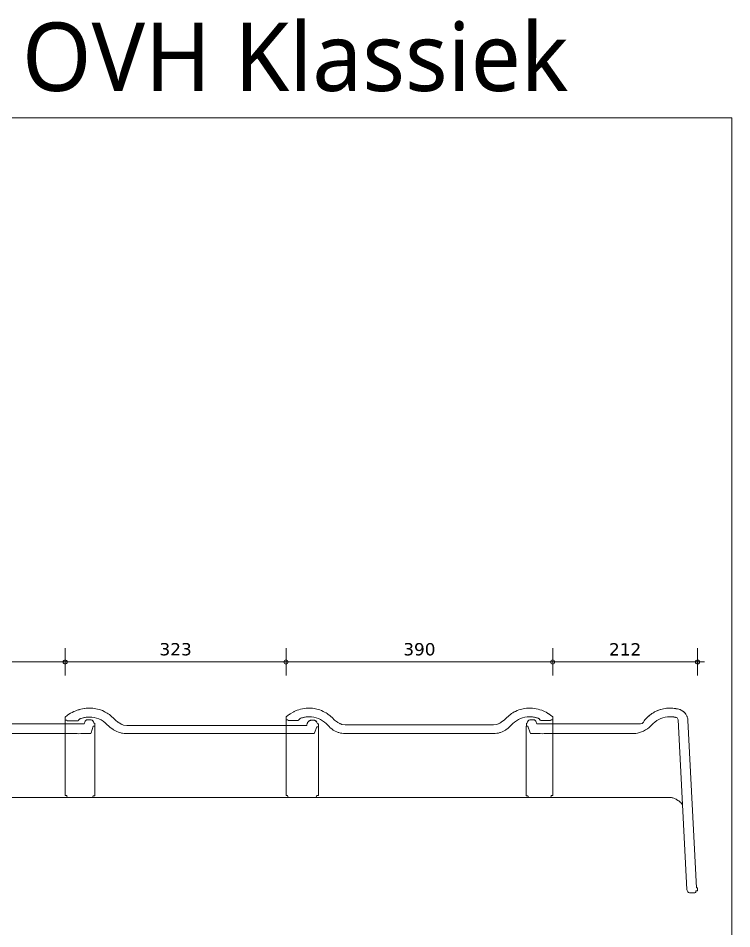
# Model space of a CAD drawing. Header units: millimetres. Extents: x -435 to 27166, y -19117 to 26500.
# Drawn here: x 19264 to 20307, y 19494 to 20825 of the extents above; entities that cross this region are included whole.
import ezdxf

# ---------------------------------------------------------------- set-up
doc = ezdxf.new("R2010")
doc.units = ezdxf.units.MM
for name, color, linetype, lineweight in [('Laag 3', 250, 'Continuous', 13), ('Laag 4', 250, 'Continuous', 13), ('Maatvoering2', 250, 'Continuous', 13), ('Niet printen', 250, 'Continuous', 13), ('NL_MKT_TEC_CAD_OVH Klassiek_dwg', 8, 'Continuous', 13)]:
    doc.layers.add(name, color=color, linetype=linetype, lineweight=lineweight)
doc.styles.add('Trebuchet MS', font='trebuc.ttf', dxfattribs={"height": 100})
doc.styles.add('Verdana', font='verdana.ttf', dxfattribs={"height": 18})

# ---------------------------------------------------------------- blocks, each defined once
blk = doc.blocks.new('NL_MKT_TEC_CAD_OVH Klassiek_dwg_halfronde_vorst_vario-3211401-Details Appartement')
at = {"color": 250, "lineweight": 13}
blk.add_line((-185, 112.9), (-185, 117.6), dxfattribs=at)
at = {"layer": 'Laag 4'}
for p, q in [((-185, 117.6), (-181.6, 120.1)), ((-181.6, 120.1), (-181.6, 120.1)), ((-185, 112.9), (-182.7, 112.9)), ((-182.7, 112.9), (-182.7, 112.9)), ((-167, 112), (-181.4, 112)), ((-165.3, 113.1), (-165.5, 112.8)), ((-165, 113.5), (-165.3, 113.1)), ((-164.6, 113.9), (-165, 113.5)), ((-164.2, 114.3), (-164.6, 113.9)), ((-163.9, 114.5), (-164.2, 114.3)), ((-162.6, 115.2), (-162.6, 115.2)), ((-121, 104.1), (-123.9, 106.9)), ((-114.6, 116.2), (-111.3, 112.8)), ((-111.3, 112.8), (-111.3, 112.8)), ((-107.8, 110.3), (-111.3, 112.8)), ((-107.7, 110.2), (-107.8, 110.3)), ((-107.8, 110.3), (-107.8, 110.3)), ((-107.6, 110.1), (-107.7, 110.2)), ((-107.3, 109.9), (-107.6, 110.1)), ((-107.2, 109.9), (-107.3, 109.9)), ((-106.9, 109.6), (-107.2, 109.9)), ((-106.7, 109.5), (-106.9, 109.6)), ((-106.4, 109.3), (-106.7, 109.5)), ((-106.1, 109.1), (-106.4, 109.3)), ((-105.9, 108.9), (-106.1, 109.1)), ((-103.8, 107.6), (-105.9, 108.9)), ((-102.9, 107.1), (-103.8, 107.6)), ((-102, 106.7), (-102.9, 107.1)), ((-101.4, 106.5), (-102, 106.7)), ((-100.5, 106.2), (-101.4, 106.5)), ((170.4, 110.6), (170.4, 110.6)), ((170.4, 110.6), (170.4, 110.6)), ((170.4, 110.6), (170.4, 110.6)), ((170.4, 110.6), (170.4, 110.6)), ((170.4, 110.6), (170.4, 110.6)), ((170.4, 110.6), (170.4, 110.6)), ((170.4, 110.6), (170.4, 110.6)), ((170.4, 110.6), (170.4, 110.6)), ((170.9, 111.1), (171.3, 111.5)), ((170.9, 111.1), (170.9, 111.1)), ((174.8, 112.9), (178.3, 112.9)), ((178.3, 112.9), (178.4, 112.9)), ((183.2, 109.5), (183.8, 107.8)), ((183.2, 109.4), (183.2, 109.5)), ((185.2, 107.8), (183.8, 107.8)), ((-99.5, 105.9), (-100.5, 106.2)), ((-94.6, 105.3), (-99.5, 105.9)), ((166.7, 93.4), (-95.3, 93.4)), ((-94.6, 105.3), (168.1, 105.3)), ((155.2, 93.4), (155.1, 93.4)), ((178.2, 93.4), (166.7, 93.4)), ((166.7, 93.4), (166.7, 93.4)), ((182.9, 103.1), (179.5, 94.5)), ((185.2, 103.1), (182.9, 103.1))]:
    blk.add_line(p, q, dxfattribs=at)
at = {"layer": 'Laag 4', "color": 10}
for p, q in [((-182.7, 2.8), (-182.4, 1.2)), ((182.1, 0.5), (182, 0.4)), ((167.9, 0), (160.9, 0))]:
    blk.add_line(p, q, dxfattribs=at)
at = {"layer": 'Laag 4', "flags": 128}
for points in [[(-172.5, 125.5), (-171.8, 125.8), (-169.6, 126.7), (-167.4, 127.6), (-165.2, 128.3), (-164.4, 128.5), (-162.1, 129.1), (-159.8, 129.6), (-157.4, 130), (-156.6, 130.1), (-154.3, 130.4), (-151.9, 130.6), (-149.5, 130.6)], [(-149.5, 130.6), (-146.8, 130.5), (-144.7, 130.4), (-141.9, 130), (-139.9, 129.7), (-137.9, 129.2), (-135.2, 128.5), (-133.2, 127.9), (-130.6, 126.9), (-128.1, 125.7), (-126.3, 124.8), (-123.8, 123.4), (-122.1, 122.3), (-120.4, 121.1), (-118.2, 119.4), (-116.6, 118.1), (-114.6, 116.2)], [(-181.4, 112), (-181.4, 112), (-181.6, 112), (-181.8, 112), (-181.9, 112.1), (-182, 112.1), (-182.1, 112.2), (-182.2, 112.3), (-182.4, 112.4), (-182.4, 112.5), (-182.5, 112.6), (-182.6, 112.7), (-182.7, 112.9)], [(-165.9, 112.4), (-165.9, 112.3), (-166, 112.3), (-166, 112.3), (-166.1, 112.2), (-166.1, 112.2), (-166.2, 112.2), (-166.2, 112.2), (-166.3, 112.1), (-166.3, 112.1), (-167, 112)], [(-165.5, 112.8), (-165.5, 112.8), (-165.5, 112.7), (-165.6, 112.7), (-165.6, 112.6), (-165.6, 112.6), (-165.7, 112.5), (-165.7, 112.5), (-165.8, 112.5), (-165.8, 112.4), (-165.9, 112.4)], [(-162.6, 115.2), (-162.7, 115.2), (-162.8, 115.1), (-163, 115.1), (-163.1, 115), (-163.2, 114.9), (-163.3, 114.9), (-163.4, 114.8), (-163.5, 114.8), (-163.6, 114.7), (-163.9, 114.5)], [(-162.6, 115.2), (-162.7, 115.2), (-162.8, 115.1), (-163, 115.1), (-163.1, 115), (-163.2, 114.9), (-163.3, 114.9), (-163.4, 114.8), (-163.5, 114.8), (-163.6, 114.7), (-163.9, 114.5)], [(-149.5, 117.6), (-149.8, 117.6), (-151.1, 117.5), (-152.5, 117.5), (-153.8, 117.3), (-154.3, 117.3), (-155.6, 117.1), (-156.9, 116.8), (-158.2, 116.5), (-158.8, 116.4), (-160.1, 116), (-161.4, 115.6), (-162.6, 115.2)], [(170.3, 110.6), (170.3, 110.5), (170.3, 110.5), (170.2, 110.5), (170.2, 110.4), (170.1, 110.4), (170.1, 110.3), (170, 110.3), (170, 110.2), (169.9, 110.2), (169.9, 110.2), (169.8, 110.1)], [(170.4, 110.6), (170.4, 110.6), (170.5, 110.7), (170.6, 110.7), (170.6, 110.8), (170.7, 110.8), (170.7, 110.9), (170.8, 110.9), (170.8, 111), (170.9, 111), (170.9, 111.1)], [(170.9, 111.1), (171.2, 111.4), (171.6, 111.7), (171.9, 112), (172.3, 112.2), (172.7, 112.4), (173.1, 112.6)], [(171.3, 111.5), (171.7, 111.8), (172.2, 112.1), (172.6, 112.4), (173.1, 112.6), (173.7, 112.8), (174.2, 112.9)], [(173.1, 112.6), (173.5, 112.7), (174, 112.8), (174, 112.8), (174.4, 112.9), (174.8, 112.9)], [(174.2, 112.9), (174.7, 112.9), (174.8, 112.9)], [(178.3, 112.9), (178.6, 112.9), (179.2, 112.8), (179.5, 112.8), (180.1, 112.6), (180.3, 112.5), (180.9, 112.2), (181.1, 112.1), (181.6, 111.7), (181.8, 111.5), (182.3, 111.1), (182.4, 110.9), (182.8, 110.3), (182.9, 110.1), (183.2, 109.5)], [(178.4, 112.9), (179, 112.9), (179.5, 112.8), (180, 112.6), (180.5, 112.4), (181, 112.1), (181.5, 111.8), (181.9, 111.5), (182.2, 111.1), (182.6, 110.7), (182.9, 110.2)], [(182.9, 110.2), (183.1, 109.7), (183.2, 109.5)], [(-95.3, 93.4), (-97.7, 93.5), (-98.9, 93.6), (-101.2, 93.9), (-102.4, 94.1), (-103.5, 94.4), (-105.9, 95), (-107, 95.4), (-109.2, 96.2), (-111.4, 97.2), (-112.5, 97.7), (-114.5, 99), (-115.5, 99.6), (-116.5, 100.2), (-118.4, 101.7), (-119.3, 102.5), (-121, 104.1)], [(179.5, 94.5), (179.5, 94.4), (179.4, 94.2), (179.3, 94.1), (179.3, 94), (179.1, 93.9), (179, 93.7), (178.9, 93.7), (178.8, 93.6), (178.6, 93.5), (178.5, 93.5), (178.3, 93.5), (178.2, 93.4)]]:
    blk.add_lwpolyline(points, dxfattribs=at)
at = {"layer": 'Laag 4', "color": 10, "flags": 128}
for points in [[(-185, 112.9), (-185, 2.8), (-182.7, 2.8)], [(185.2, 107.8), (185.2, 2.8), (182.7, 2.8)], [(181.9, 0.3), (181.9, 0.3), (181.7, 0.2), (181.5, 0.1), (181.2, 0), (181, 0), (-181, 0), (-181.1, 0), (-181.1, 0), (-181.1, 0), (-181.1, 0), (-181.2, 0), (-181.2, 0), (-181.2, 0), (-181.2, 0), (-181.2, 0), (-181.3, 0), (-181.3, 0), (-181.3, 0), (-181.3, 0), (-181.4, 0.1), (-181.4, 0.1), (-181.4, 0.1), (-181.4, 0.1), (-181.4, 0.1), (-181.5, 0.1), (-181.5, 0.1), (-181.5, 0.1), (-181.6, 0.1), (-181.7, 0.2), (-181.8, 0.2), (-181.9, 0.3), (-182, 0.4), (-182.1, 0.5), (-182.2, 0.6), (-182.2, 0.7), (-182.3, 0.8), (-182.3, 0.9), (-182.3, 0.9), (-182.4, 1), (-182.4, 1), (-182.4, 1), (-182.4, 1), (-182.4, 1), (-182.4, 1.1), (-182.4, 1.1), (-182.4, 1.1), (-182.4, 1.1)], [(181, 0), (181.2, 0), (181.4, 0.1), (181.6, 0.1), (181.7, 0.2), (181.9, 0.3), (182, 0.4), (182.1, 0.5), (182.2, 0.7), (182.3, 0.9), (182.4, 1), (182.4, 1), (182.4, 1), (182.4, 1), (182.4, 1), (182.4, 1), (182.4, 1), (182.4, 1.1), (182.4, 1.1), (182.4, 1.1), (182.4, 1.1), (182.4, 1.1), (182.4, 1.1)], [(182.9, 2.8), (182.4, 1), (182.4, 1), (182.3, 0.7), (182.2, 0.7), (182.2, 0.6)]]:
    blk.add_lwpolyline(points, dxfattribs=at)
at = {"layer": 'Laag 4'}
for points in [[(-181.6, 120.1), (-178.7, 122.2), (-175.7, 124), (-172.5, 125.5)], [(-149.5, 117.6), (-139.9, 117.6), (-130.7, 113.7), (-123.9, 106.9)], [(168.4, 106.1), (168.5, 106.5), (168.7, 107), (168.8, 107.4)], [(168.8, 107.4), (169, 107.9), (169.1, 108.3), (169.3, 108.8)], [(169.3, 108.8), (169.4, 109.2), (169.6, 109.7), (169.7, 110.1)], [(170.7, 110.8), (170.6, 110.7), (170.5, 110.7), (170.4, 110.6)], [(170.8, 111), (170.8, 110.9), (170.8, 110.9), (170.7, 110.9)], [(170.7, 110.9), (170.7, 110.9), (170.7, 110.8), (170.7, 110.8)], [(170.9, 111), (170.8, 111), (170.8, 111), (170.8, 111)], [(170.9, 111.1), (171.1, 111.2), (171.2, 111.4), (171.3, 111.5)], [(170.9, 111.1), (170.9, 111.1), (170.9, 111), (170.9, 111)], [(174.4, 112.9), (174.5, 112.9), (174.6, 112.9), (174.7, 112.9)], [(174.6, 112.9), (174.7, 112.9), (174.8, 112.9), (174.8, 112.9)], [(174.7, 112.9), (174.7, 112.9), (174.8, 112.9), (174.8, 112.9)], [(178.3, 112.9), (178.4, 112.9), (178.5, 112.9), (178.6, 112.9)], [(178.3, 112.9), (178.4, 112.9), (178.4, 112.9), (178.5, 112.9)], [(178.5, 112.9), (178.6, 112.9), (178.7, 112.9), (178.8, 112.9)], [(183, 109.9), (183, 109.9), (183, 109.8), (183.1, 109.7)], [(183, 109.8), (183.1, 109.7), (183.1, 109.6), (183.2, 109.5)], [(183.1, 109.7), (183.1, 109.7), (183.1, 109.6), (183.2, 109.5)], [(168.1, 105.3), (168.2, 105.5), (168.3, 105.8), (168.4, 106.1)]]:
    blk.add_open_spline(points, degree=3, dxfattribs=at)
at = {"layer": 'Laag 4', "color": 10}
blk.add_open_spline([(160.3, 0), (160.3, 0), (160.3, 0), (160.2, 0)], degree=3, dxfattribs=at)
blk = doc.blocks.new('NL_MKT_TEC_CAD_OVH Klassiek_dwg_halfronde_begin_eind_vorst_vario-3211402-Details Appartement')
at = {"color": 250, "lineweight": 13}
blk.add_line((14415.6, 1181), (14415.6, 1185.4), dxfattribs=at)
at = {"layer": 'Laag 3'}
for p, q in [((14166.7, 944.3), (14179.4, 1189.2)), ((14180.8, 1195.4), (14180.9, 1195.5)), ((14180.8, 1195.3), (14180.8, 1195.4)), ((14193.7, 1190.2), (14180.8, 941.9)), ((14201.6, 1194.5), (14201.5, 1194.5)), ((14201.6, 1194.5), (14201.5, 1194.5)), ((14235.6, 1196.6), (14235.6, 1196.5)), ((14235.6, 1196.6), (14235.6, 1196.5)), ((14239.1, 1193.4), (14242.2, 1190.2)), ((14401.5, 1188.1), (14400.1, 1184.1)), ((14401.5, 1188.1), (14401.8, 1188.4)), ((14401.8, 1188.4), (14402, 1188.6)), ((14409.1, 1190.3), (14405.7, 1190.3)), ((14414.3, 1185.4), (14413.7, 1187.1)), ((14415.6, 1185.4), (14414.3, 1185.4)), ((14233.4, 1181.4), (14230.3, 1184.6)), ((14274.4, 1184.1), (14248.5, 1184.1)), ((14400.1, 1184.1), (14274.4, 1184.1)), ((14413.4, 1181), (14410.2, 1171)), ((14415.6, 1181), (14413.4, 1181)), ((14258, 1170), (14387, 1170)), ((14398, 1170), (14408.9, 1170)), ((14408.9, 1170), (14408.9, 1170)), ((14410.2, 1171), (14410.2, 1171)), ((14165.4, 944.3), (14166.7, 944.3)), ((14165.4, 944.3), (14165.4, 939.9)), ((14165.4, 939.9), (14167.6, 939.9)), ((14168, 938.2), (14167.6, 939.9)), ((14169.3, 937.2), (14175.7, 937.2)), ((14176.3, 937.2), (14175.7, 937.2)), ((14176.8, 937.3), (14176.3, 937.2)), ((14177.3, 937.4), (14176.8, 937.3)), ((14177.8, 937.6), (14177.3, 937.4)), ((14178.3, 937.8), (14177.8, 937.6)), ((14178.4, 937.9), (14178.3, 937.8))]:
    blk.add_line(p, q, dxfattribs=at)
at = {"layer": 'Laag 3', "color": 10}
for p, q in [((14415.7, 1079.2), (14415.7, 1181)), ((14413, 1077.6), (14413.5, 1079.2)), ((14413.5, 1079.2), (14415.7, 1079.2)), ((14191.6, 1070.7), (14190.5, 1069.9)), ((14190.5, 1069.9), (14190.5, 1069.9)), ((14192.6, 1071.5), (14191.6, 1070.7)), ((14194.4, 1072.6), (14194, 1072.4)), ((14411.7, 1076.6), (14205.9, 1076.6))]:
    blk.add_line(p, q, dxfattribs=at)
at = {"layer": 'Laag 3', "flags": 128}
for points in [[(14180.9, 1195.5), (14181.3, 1196.5), (14181.9, 1197.5), (14182.5, 1198.5), (14183.3, 1199.4), (14184.1, 1200.4), (14185, 1201.3)], [(14185, 1201.3), (14185.9, 1202.1), (14186.3, 1202.4)]]:
    blk.add_lwpolyline(points, dxfattribs=at)
at = {"layer": 'Laag 3', "color": 10, "flags": 128}
for points in [[(14187.6, 1066), (14187.5, 1065.6), (14187.4, 1065.3), (14187.3, 1065), (14187.3, 1064.8)], [(14187.9, 1066.8), (14187.8, 1066.4), (14187.6, 1066)], [(14188.7, 1068), (14188.4, 1067.6), (14188.1, 1067.2), (14187.9, 1066.8)], [(14190.5, 1069.9), (14190.1, 1069.6), (14189.7, 1069.2), (14189.3, 1068.8), (14189, 1068.4), (14188.7, 1068)], [(14194, 1072.4), (14193.7, 1072.2), (14192.6, 1071.5)], [(14205.4, 1076.6), (14204.6, 1076.5), (14203.4, 1076.4), (14202.3, 1076.2), (14201.2, 1075.9), (14200, 1075.5), (14198.9, 1075), (14197.8, 1074.5), (14196.6, 1073.9), (14195.5, 1073.3), (14194.4, 1072.6)], [(14392, 1076.6), (14392, 1076.6), (14392, 1076.6), (14392, 1076.6), (14392, 1076.6), (14392, 1076.6), (14392, 1076.6), (14391.9, 1076.6), (14391.9, 1076.6), (14391.9, 1076.6), (14391.9, 1076.6)]]:
    blk.add_lwpolyline(points, dxfattribs=at)
at = {"layer": 'Laag 3'}
for points in [[(14180.8, 1195.4), (14182, 1198.1), (14183.9, 1200.6), (14186.3, 1202.4)], [(14185.8, 1202), (14185.9, 1202.1), (14186.1, 1202.3), (14186.3, 1202.4)], [(14186.3, 1202.4), (14188.2, 1203.8), (14190.3, 1204.9), (14192.6, 1205.5)], [(14186.3, 1202.4), (14186.9, 1202.9), (14187.6, 1203.3), (14188.2, 1203.7)], [(14190.7, 1204.9), (14191.3, 1205.1), (14191.9, 1205.3), (14192.6, 1205.5)], [(14192.6, 1205.5), (14196.9, 1206.6), (14201.3, 1207.2), (14205.8, 1207.2)], [(14192.6, 1205.5), (14194, 1205.9), (14195.5, 1206.2), (14196.9, 1206.4)], [(14196.9, 1206.4), (14197, 1206.4), (14197.1, 1206.5), (14197.2, 1206.5)], [(14197.2, 1206.5), (14198.6, 1206.7), (14200, 1206.9), (14201.3, 1207)], [(14201.3, 1207), (14202.3, 1207.1), (14203.3, 1207.1), (14204.3, 1207.2)], [(14204.3, 1207.2), (14204.8, 1207.2), (14205.3, 1207.2), (14205.8, 1207.2)], [(14204.3, 1207.2), (14204.8, 1207.2), (14205.3, 1207.2), (14205.8, 1207.2)], [(14205.8, 1207.2), (14218.3, 1207.2), (14230.2, 1202.2), (14239.1, 1193.4)], [(14205.8, 1207.2), (14206.8, 1207.2), (14207.9, 1207.2), (14209, 1207.1)], [(14205.8, 1207.2), (14206.8, 1207.2), (14207.9, 1207.2), (14209, 1207.1)], [(14209, 1207.1), (14209.4, 1207.1), (14209.9, 1207), (14210.4, 1207)], [(14209, 1207.1), (14209.5, 1207.1), (14209.9, 1207), (14210.4, 1207)], [(14210.4, 1207), (14213.4, 1206.7), (14216.5, 1206.1), (14219.4, 1205.2)], [(14219.4, 1205.2), (14219.9, 1205), (14220.4, 1204.9), (14220.9, 1204.7)], [(14219.4, 1205.2), (14219.9, 1205), (14220.4, 1204.9), (14220.9, 1204.7)], [(14220.9, 1204.7), (14223.2, 1203.9), (14225.4, 1203), (14227.5, 1201.9)], [(14220.9, 1204.7), (14221.7, 1204.4), (14222.5, 1204.1), (14223.3, 1203.8)], [(14223.3, 1203.8), (14223.5, 1203.7), (14223.6, 1203.7), (14223.8, 1203.6)], [(14223.8, 1203.6), (14225.1, 1203.1), (14226.3, 1202.5), (14227.5, 1201.9)], [(14227.5, 1201.9), (14227.7, 1201.8), (14227.8, 1201.7), (14228, 1201.6)], [(14227.5, 1201.9), (14227.7, 1201.8), (14227.8, 1201.7), (14228, 1201.6)], [(14228, 1201.6), (14229.3, 1200.9), (14230.5, 1200.2), (14231.7, 1199.4)], [(14228, 1201.6), (14229.3, 1200.9), (14230.5, 1200.2), (14231.7, 1199.4)], [(14231.7, 1199.4), (14231.8, 1199.3), (14231.9, 1199.3), (14231.9, 1199.3)], [(14231.7, 1199.4), (14231.8, 1199.3), (14231.9, 1199.3), (14231.9, 1199.3)], [(14231.9, 1199.3), (14233.2, 1198.4), (14234.4, 1197.5), (14235.6, 1196.6)], [(14231.9, 1199.3), (14233.2, 1198.4), (14234.4, 1197.5), (14235.6, 1196.6)], [(14179.4, 1190.3), (14179.6, 1192.1), (14180.1, 1193.8), (14180.8, 1195.4)], [(14179.4, 1189.2), (14179.4, 1189.6), (14179.4, 1190), (14179.4, 1190.3)], [(14180.4, 1194.4), (14180.5, 1194.7), (14180.6, 1195), (14180.8, 1195.3)], [(14180.4, 1194.3), (14180.4, 1194.5), (14180.5, 1194.6), (14180.6, 1194.8)], [(14180.6, 1194.8), (14180.6, 1195), (14180.7, 1195.1), (14180.8, 1195.3)], [(14180.8, 1195.3), (14180.8, 1195.3), (14180.8, 1195.3), (14180.8, 1195.4)], [(14193.7, 1190.2), (14193.7, 1191.7), (14194.8, 1193), (14196.3, 1193.5)], [(14196.3, 1193.5), (14199.4, 1194.3), (14202.6, 1194.7), (14205.8, 1194.7)], [(14196.3, 1193.5), (14196.6, 1193.5), (14196.9, 1193.6), (14197.3, 1193.7)], [(14196.3, 1193.5), (14196.6, 1193.5), (14196.9, 1193.6), (14197.3, 1193.7)], [(14197.3, 1193.7), (14197.5, 1193.8), (14197.7, 1193.8), (14197.9, 1193.9)], [(14197.3, 1193.7), (14197.5, 1193.8), (14197.7, 1193.8), (14197.9, 1193.9)], [(14197.9, 1193.9), (14198.2, 1193.9), (14198.6, 1194), (14198.9, 1194.1)], [(14197.9, 1193.9), (14198.1, 1193.9), (14198.2, 1193.9), (14198.3, 1194)], [(14198.3, 1194), (14198.5, 1194), (14198.7, 1194), (14198.9, 1194.1)], [(14198.9, 1194.1), (14199, 1194.1), (14199.2, 1194.1), (14199.4, 1194.2)], [(14198.9, 1194.1), (14199, 1194.1), (14199.2, 1194.1), (14199.4, 1194.2)], [(14199.4, 1194.2), (14199.5, 1194.2), (14199.7, 1194.2), (14199.8, 1194.2)], [(14199.4, 1194.2), (14199.5, 1194.2), (14199.7, 1194.2), (14199.8, 1194.2)], [(14199.8, 1194.2), (14200, 1194.3), (14200.2, 1194.3), (14200.4, 1194.3)], [(14199.8, 1194.2), (14200, 1194.3), (14200.2, 1194.3), (14200.4, 1194.3)], [(14200.4, 1194.3), (14200.5, 1194.4), (14200.6, 1194.4), (14200.7, 1194.4)], [(14200.4, 1194.3), (14200.5, 1194.4), (14200.6, 1194.4), (14200.7, 1194.4)], [(14200.7, 1194.4), (14201, 1194.4), (14201.2, 1194.5), (14201.5, 1194.5)], [(14201.6, 1194.5), (14201.9, 1194.5), (14202.2, 1194.6), (14202.5, 1194.6)], [(14201.6, 1194.5), (14201.9, 1194.5), (14202.2, 1194.6), (14202.5, 1194.6)], [(14202.5, 1194.6), (14203.6, 1194.7), (14204.7, 1194.7), (14205.8, 1194.7)], [(14202.5, 1194.6), (14203.6, 1194.7), (14204.7, 1194.7), (14205.8, 1194.7)], [(14205.8, 1194.7), (14215, 1194.7), (14223.8, 1191.1), (14230.3, 1184.6)], [(14235.6, 1196.5), (14236.8, 1195.5), (14238, 1194.5), (14239.1, 1193.4)], [(14235.6, 1196.5), (14236.8, 1195.5), (14238, 1194.5), (14239.1, 1193.4)], [(14248.5, 1184.1), (14244.5, 1184.4), (14243.9, 1188.6), (14242.2, 1190.2)], [(14402, 1188.6), (14401.9, 1188.4), (14401.7, 1188.2), (14401.5, 1188.1)], [(14402, 1188.6), (14402.9, 1189.7), (14404.3, 1190.3), (14405.7, 1190.3)], [(14409.1, 1190.3), (14411.1, 1190.3), (14413, 1189), (14413.7, 1187.1)], [(14255.7, 1170.1), (14248.8, 1171.2), (14240, 1174.9), (14233.4, 1181.4)], [(14258, 1170), (14257.2, 1170), (14256.5, 1170), (14255.7, 1170.1)], [(14258, 1170), (14257.2, 1170), (14256.5, 1170), (14255.7, 1170.1)], [(14398, 1170), (14394.3, 1169.8), (14390.6, 1169.8), (14387, 1170)], [(14410.2, 1171), (14410, 1170.4), (14409.5, 1170), (14408.9, 1170)], [(14169.3, 937.2), (14168.7, 937.2), (14168.2, 937.6), (14168, 938.2)], [(14178.4, 937.9), (14177.6, 937.4), (14176.7, 937.2), (14175.7, 937.2)], [(14180.8, 941.9), (14180.7, 940.3), (14179.8, 938.8), (14178.4, 937.9)]]:
    blk.add_open_spline(points, degree=3, dxfattribs=at)
at = {"layer": 'Laag 3', "color": 10}
for points in [[(14205.4, 1076.6), (14205.6, 1076.6), (14205.7, 1076.6), (14205.9, 1076.6)], [(14413, 1077.6), (14412.9, 1077), (14412.4, 1076.6), (14411.7, 1076.6)]]:
    blk.add_open_spline(points, degree=3, dxfattribs=at)
blk = doc.blocks.new('NL_MKT_TEC_CAD_OVH Klassiek_dwg_vario-3211403-Details Appartement')
at = {"color": 250, "lineweight": 13}
for p, q in [((14921.1, 1178.2), (14921.1, 1182.6)), ((15311, 1178.2), (15311, 1182.6))]:
    blk.add_line(p, q, dxfattribs=at)
at = {"layer": 'Laag 4'}
for p, q in [((14921.1, 1182.6), (14924.4, 1185.1)), ((14924.4, 1185.1), (14924.8, 1185.3)), ((14924.4, 1185.1), (14924.4, 1185.1)), ((14925.9, 1186.1), (14924.8, 1185.3)), ((14927, 1186.8), (14925.9, 1186.1)), ((14928.1, 1187.5), (14927, 1186.8)), ((14931.5, 1189.5), (14928.1, 1187.5)), ((14932.4, 1189.9), (14931.5, 1189.5)), ((14933.1, 1190.2), (14934.1, 1190.7)), ((14933.1, 1190.2), (14933.1, 1190.2)), ((15299, 1190.2), (15298, 1190.7)), ((15299, 1190.2), (15299, 1190.2)), ((15304, 1187.5), (15303.3, 1188)), ((15305.1, 1186.8), (15304, 1187.5)), ((15306.2, 1186.1), (15305.1, 1186.8)), ((15307.3, 1185.4), (15306.2, 1186.1)), ((15307.7, 1185.1), (15307.5, 1185.3)), ((15311, 1182.6), (15307.7, 1185.1)), ((15307.7, 1185.1), (15307.7, 1185.1)), ((14921.1, 1178.2), (14923.3, 1178.2)), ((14938.3, 1177.3), (14924.6, 1177.3)), ((14938.9, 1177.4), (14938.7, 1177.3)), ((14938.7, 1177.3), (14938.7, 1177.3)), ((14939, 1177.4), (14938.9, 1177.4)), ((14939.2, 1177.5), (14939, 1177.4)), ((14939.3, 1177.6), (14939.2, 1177.5)), ((14939.4, 1177.7), (14939.3, 1177.6)), ((14940, 1178.4), (14939.8, 1178.1)), ((14939.8, 1178.1), (14939.8, 1178.1)), ((14939.8, 1178.1), (14939.8, 1178.1)), ((14939.8, 1178.1), (14939.8, 1178.1)), ((14939.8, 1178.1), (14939.8, 1178.1)), ((14939.8, 1178.1), (14939.8, 1178.1)), ((14939.8, 1178.1), (14939.8, 1178.1)), ((14939.8, 1178.1), (14939.8, 1178.1)), ((14939.8, 1178.1), (14939.8, 1178.1)), ((14940.3, 1178.8), (14940, 1178.4)), ((14940.6, 1179.1), (14940.3, 1178.8)), ((14941, 1179.5), (14940.6, 1179.1)), ((14941.3, 1179.7), (14941, 1179.5)), ((14942.5, 1180.4), (14942.5, 1180.4)), ((14983.9, 1168.1), (14979.6, 1172.5)), ((14988.4, 1181.3), (14992, 1177.7)), ((14991.6, 1178.1), (14991.6, 1178.1)), ((14994.9, 1175.7), (14992, 1177.7)), ((14995, 1175.6), (14994.9, 1175.7)), ((14994.9, 1175.7), (14994.9, 1175.7)), ((14995.1, 1175.5), (14995, 1175.6)), ((14995.4, 1175.3), (14995.1, 1175.5)), ((14995.5, 1175.3), (14995.4, 1175.3)), ((14995.8, 1175.1), (14995.5, 1175.3)), ((14995.9, 1174.9), (14995.8, 1175.1)), ((14996.3, 1174.7), (14995.9, 1174.9)), ((14996.5, 1174.6), (14996.3, 1174.7)), ((14996.8, 1174.4), (14996.5, 1174.6)), ((14998.7, 1173.1), (14996.8, 1174.4)), ((14999.6, 1172.7), (14998.7, 1173.1)), ((15000.4, 1172.3), (14999.6, 1172.7)), ((15001, 1172.1), (15000.4, 1172.3)), ((15001.9, 1171.8), (15001, 1172.1)), ((15002.8, 1171.5), (15001.9, 1171.8)), ((15007.5, 1170.9), (15002.8, 1171.5)), ((15229.3, 1171.5), (15224.6, 1171)), ((15230.2, 1171.8), (15229.3, 1171.5)), ((15231.1, 1172.1), (15230.2, 1171.8)), ((15231.7, 1172.3), (15231.1, 1172.1)), ((15232.5, 1172.7), (15231.7, 1172.3)), ((15233.4, 1173.1), (15232.5, 1172.7)), ((15235.3, 1174.4), (15233.4, 1173.1)), ((15235.6, 1174.6), (15235.3, 1174.4)), ((15235.8, 1174.8), (15235.6, 1174.6)), ((15240.5, 1178.1), (15235.8, 1174.8)), ((15243.7, 1181.3), (15240.5, 1178.1)), ((15240.5, 1178.1), (15240.5, 1178.1)), ((15248.2, 1168.1), (15252.5, 1172.5)), ((15289.6, 1180.4), (15289.6, 1180.4)), ((15291.5, 1179.2), (15291.1, 1179.5)), ((15291.8, 1178.8), (15291.5, 1179.2)), ((15292.7, 1177.7), (15291.8, 1178.8)), ((15292.8, 1177.6), (15292.7, 1177.7)), ((15292.9, 1177.5), (15292.8, 1177.6)), ((15293.1, 1177.5), (15292.9, 1177.5)), ((15293.2, 1177.4), (15293.1, 1177.5)), ((15293.8, 1177.3), (15307.5, 1177.3)), ((15311, 1178.2), (15308.7, 1178.2)), ((15228.3, 1171.3), (15228.3, 1171.3)), ((15012.3, 1157.9), (15008.5, 1157.9)), ((15012.3, 1157.9), (15012.2, 1157.9)), ((15114, 1157.9), (15012.3, 1157.9)), ((15023.3, 1157.9), (15023.3, 1157.9)), ((15221.9, 1157.9), (15223.6, 1157.9)), ((15221.9, 1157.9), (15221.9, 1157.9))]:
    blk.add_line(p, q, dxfattribs=at)
at = {"layer": 'Laag 4', "color": 10}
blk.add_line((14923.3, 1067.3), (14923.6, 1065.7), dxfattribs=at)
at = {"layer": 'Laag 4', "flags": 128}
for points in [[(14934.1, 1190.7), (14937.3, 1192), (14939.8, 1192.8), (14942.4, 1193.5), (14945.1, 1194.1), (14947.8, 1194.6), (14950.5, 1194.9)], [(14950.5, 1194.9), (14953.2, 1195.1), (14954.4, 1195.1), (14955, 1195.1)], [(14955, 1195.1), (14957.6, 1195), (14959.6, 1194.9), (14962.3, 1194.5), (14964.2, 1194.2), (14966.1, 1193.8), (14968.7, 1193.1), (14970.6, 1192.5), (14973.1, 1191.5), (14975.5, 1190.4), (14977.3, 1189.5), (14979.6, 1188.2), (14981.2, 1187.1), (14982.8, 1186), (14985, 1184.4), (14986.5, 1183.1), (14988.4, 1181.3)], [(15277.1, 1195.1), (15274.4, 1195.1), (15272.4, 1194.9), (15269.8, 1194.6), (15267.9, 1194.2), (15266, 1193.8), (15263.4, 1193.1), (15261.5, 1192.5), (15259, 1191.5), (15256.6, 1190.4), (15254.8, 1189.6), (15252.5, 1188.2), (15250.9, 1187.2), (15249.2, 1186), (15247.1, 1184.4), (15245.6, 1183.1), (15243.7, 1181.3)], [(15281.6, 1194.9), (15278.9, 1195.1), (15277.7, 1195.1), (15277.1, 1195.1)], [(15298, 1190.7), (15294.8, 1192), (15292.3, 1192.8), (15289.6, 1193.6), (15287, 1194.2), (15284.3, 1194.6), (15281.6, 1194.9)], [(14924.6, 1177.3), (14924.5, 1177.3), (14924.4, 1177.3), (14924.2, 1177.3), (14924.1, 1177.4), (14924, 1177.4), (14923.9, 1177.5), (14923.7, 1177.6), (14923.6, 1177.7), (14923.6, 1177.7), (14923.5, 1177.9), (14923.4, 1178), (14923.3, 1178.2)], [(14939.8, 1178.1), (14939.8, 1178.1), (14939.7, 1177.9), (14939.5, 1177.8), (14939.4, 1177.7), (14939.4, 1177.6), (14939.2, 1177.5), (14939.1, 1177.5), (14938.9, 1177.4), (14938.8, 1177.4), (14938.7, 1177.3), (14938.5, 1177.3), (14938.3, 1177.3)], [(14938.9, 1177.4), (14938.8, 1177.4), (14938.8, 1177.4), (14938.7, 1177.3), (14938.7, 1177.3), (14938.6, 1177.3), (14938.5, 1177.3), (14938.5, 1177.3), (14938.4, 1177.3), (14938.4, 1177.3), (14938.3, 1177.3)], [(14939.4, 1177.7), (14939.4, 1177.6), (14939.3, 1177.6), (14939.3, 1177.6), (14939.2, 1177.5), (14939.2, 1177.5), (14939.1, 1177.5), (14939.1, 1177.5), (14939, 1177.4), (14939, 1177.4), (14938.9, 1177.4)], [(14939.8, 1178.1), (14939.8, 1178.1), (14939.7, 1178), (14939.7, 1178), (14939.7, 1177.9), (14939.6, 1177.9), (14939.6, 1177.8), (14939.5, 1177.8), (14939.5, 1177.7), (14939.5, 1177.7), (14939.4, 1177.7)], [(14942.5, 1180.4), (14942.4, 1180.3), (14942.1, 1180.2), (14941.8, 1180), (14941.5, 1179.8), (14941.4, 1179.8), (14941.1, 1179.6), (14940.8, 1179.3), (14940.6, 1179.1), (14940.5, 1179), (14940.3, 1178.7), (14940, 1178.5), (14939.9, 1178.2)], [(14940.6, 1179.1), (14940.5, 1179), (14940.4, 1178.9), (14940.3, 1178.8), (14940.3, 1178.7), (14940.2, 1178.6), (14940.1, 1178.6), (14940, 1178.5), (14940, 1178.4), (14939.9, 1178.3), (14939.9, 1178.2)], [(14940.6, 1179.1), (14940.5, 1179), (14940.4, 1178.9), (14940.3, 1178.8), (14940.3, 1178.7), (14940.2, 1178.6), (14940.1, 1178.6), (14940, 1178.5), (14940, 1178.4), (14939.9, 1178.3), (14939.9, 1178.2)], [(14942.5, 1180.4), (14942.4, 1180.3), (14942.3, 1180.3), (14942.2, 1180.2), (14942.1, 1180.2), (14942, 1180.1), (14941.9, 1180.1), (14941.8, 1180), (14941.7, 1180), (14941.6, 1179.9), (14941.5, 1179.8)], [(14942.5, 1180.4), (14942.4, 1180.3), (14942.3, 1180.3), (14942.2, 1180.2), (14942.1, 1180.2), (14942, 1180.1), (14941.9, 1180.1), (14941.8, 1180), (14941.7, 1180), (14941.6, 1179.9), (14941.5, 1179.8)], [(14955, 1182.6), (14954.8, 1182.6), (14953.5, 1182.6), (14952.2, 1182.5), (14950.9, 1182.4), (14950.5, 1182.3), (14949.2, 1182.2), (14948, 1181.9), (14946.7, 1181.6), (14946.2, 1181.5), (14944.9, 1181.2), (14943.7, 1180.8), (14942.5, 1180.4)], [(15277.1, 1182.6), (15277.3, 1182.6), (15278.6, 1182.6), (15279.9, 1182.5), (15281.2, 1182.4), (15281.6, 1182.4), (15282.8, 1182.2), (15284.1, 1181.9), (15285.4, 1181.7), (15285.9, 1181.5), (15287.2, 1181.2), (15288.4, 1180.8), (15289.6, 1180.4)], [(15289.6, 1180.4), (15289.7, 1180.3), (15289.8, 1180.3), (15289.9, 1180.3), (15290, 1180.2), (15290.1, 1180.2), (15290.2, 1180.1), (15290.3, 1180), (15290.4, 1180), (15290.5, 1179.9), (15291.1, 1179.5)], [(15289.6, 1180.4), (15289.7, 1180.3), (15289.8, 1180.3), (15289.9, 1180.3), (15290, 1180.2), (15290.1, 1180.2), (15290.2, 1180.1), (15290.3, 1180), (15290.4, 1180), (15290.5, 1179.9), (15291.1, 1179.5)], [(15293.2, 1177.4), (15293.3, 1177.4), (15293.4, 1177.4), (15293.4, 1177.3), (15293.5, 1177.3), (15293.6, 1177.3), (15293.6, 1177.3), (15293.7, 1177.3), (15293.7, 1177.3), (15293.8, 1177.3)], [(15307.5, 1177.3), (15307.6, 1177.3), (15307.7, 1177.3), (15307.9, 1177.4), (15308, 1177.4), (15308.1, 1177.4), (15308.2, 1177.5), (15308.3, 1177.6), (15308.5, 1177.7), (15308.5, 1177.8), (15308.6, 1177.9), (15308.7, 1178), (15308.7, 1178.2)], [(15008.5, 1157.9), (15006.3, 1158), (15005.1, 1158.1), (15002.8, 1158.4), (15001.7, 1158.6), (15000.7, 1158.8), (14998.4, 1159.4), (14997.4, 1159.7), (14995.2, 1160.6), (14993.1, 1161.5), (14992.1, 1162), (14990.1, 1163.2), (14989.2, 1163.8), (14988.3, 1164.4), (14986.5, 1165.8), (14985.6, 1166.5), (14983.9, 1168.1)], [(15223.6, 1157.9), (15225.9, 1158), (15227, 1158.1), (15229.3, 1158.4), (15230.4, 1158.6), (15231.5, 1158.8), (15233.7, 1159.4), (15234.7, 1159.8), (15236.9, 1160.6), (15239, 1161.5), (15240, 1162), (15242, 1163.2), (15242.9, 1163.8), (15243.8, 1164.4), (15245.6, 1165.8), (15246.5, 1166.6), (15248.2, 1168.1)]]:
    blk.add_lwpolyline(points, dxfattribs=at)
at = {"layer": 'Laag 4', "color": 10, "flags": 128}
for points in [[(14921.1, 1178.2), (14921.1, 1067.3), (14923.3, 1067.3)], [(15311, 1178.2), (15311, 1067.3), (15308.8, 1067.3), (15308.5, 1065.8)], [(14924.9, 1064.6), (14924.9, 1064.6), (14924.9, 1064.6), (14924.8, 1064.7), (14924.8, 1064.7), (14924.8, 1064.7), (14924.8, 1064.7), (14924.8, 1064.7), (14924.7, 1064.7), (14924.7, 1064.7), (14924.7, 1064.7), (14924.7, 1064.7), (14924.6, 1064.7), (14924.6, 1064.7), (14924.6, 1064.7), (14924.6, 1064.7), (14924.6, 1064.7), (14924.5, 1064.7), (14924.5, 1064.7), (14924.5, 1064.7), (14924.5, 1064.7), (14924.5, 1064.7), (14924.4, 1064.8), (14924.3, 1064.8), (14924.2, 1064.9), (14924.1, 1064.9), (14924, 1065), (14923.9, 1065.1), (14923.8, 1065.2), (14923.8, 1065.3), (14923.7, 1065.4), (14923.7, 1065.5), (14923.7, 1065.5), (14923.7, 1065.6), (14923.6, 1065.6), (14923.6, 1065.6), (14923.6, 1065.6), (14923.6, 1065.6), (14923.6, 1065.7), (14923.6, 1065.7), (14923.6, 1065.7), (14923.6, 1065.7)], [(15307.2, 1064.7), (15307.2, 1064.7), (15307.2, 1064.7), (15307.3, 1064.7), (15307.3, 1064.7), (15307.3, 1064.7), (15307.3, 1064.7), (15307.3, 1064.7), (15307.4, 1064.7), (15307.4, 1064.7), (15307.4, 1064.7), (15307.4, 1064.7), (15307.4, 1064.7), (15307.5, 1064.7), (15307.5, 1064.7), (15307.5, 1064.7), (15307.5, 1064.7), (15307.6, 1064.7), (15307.6, 1064.7), (15307.6, 1064.7), (15307.6, 1064.8), (15307.6, 1064.8), (15307.7, 1064.8), (15307.8, 1064.8), (15307.9, 1064.9), (15308, 1065), (15308.1, 1065), (15308.2, 1065.1), (15308.3, 1065.2), (15308.3, 1065.3), (15308.4, 1065.4), (15308.4, 1065.5), (15308.4, 1065.6), (15308.4, 1065.6), (15308.4, 1065.6), (15308.5, 1065.6), (15308.5, 1065.6), (15308.5, 1065.7), (15308.5, 1065.7), (15308.5, 1065.7), (15308.5, 1065.7), (15308.5, 1065.7)]]:
    blk.add_lwpolyline(points, dxfattribs=at)
at = {"layer": 'Laag 4'}
for points in [[(14932.4, 1189.9), (14932.6, 1190), (14932.9, 1190.1), (14933.1, 1190.2)], [(14954.4, 1195.1), (14954.6, 1195.1), (14954.8, 1195.1), (14955, 1195.1)], [(15307.7, 1185.1), (15305, 1187.1), (15302.1, 1188.8), (15299, 1190.2)], [(15307.7, 1185.1), (15307.5, 1185.2), (15307.3, 1185.4), (15307.1, 1185.5)], [(14940.6, 1179.1), (14940.8, 1179.4), (14941.1, 1179.6), (14941.5, 1179.8)], [(14955, 1182.6), (14964.2, 1182.6), (14973.1, 1179), (14979.6, 1172.5)], [(15277.1, 1182.6), (15267.9, 1182.6), (15259, 1179), (15252.5, 1172.5)], [(15007.5, 1170.9), (15042.5, 1171), (15077.9, 1171), (15114, 1170.9)], [(15224.6, 1171), (15191, 1170.9), (15157.7, 1170.9), (15114, 1170.9)], [(15114, 1157.9), (15152.3, 1157.9), (15180.8, 1157.9), (15221.9, 1157.9)]]:
    blk.add_open_spline(points, degree=3, dxfattribs=at)
at = {"layer": 'Laag 4', "color": 10}
for points in [[(15124.5, 1064.6), (15051.4, 1064.7), (14988.1, 1064.7), (14924.9, 1064.6)], [(15124.5, 1064.6), (15186.9, 1064.6), (15247.1, 1064.6), (15307.2, 1064.7)]]:
    blk.add_open_spline(points, degree=3, dxfattribs=at)
blk = doc.blocks.new('NL_MKT_TEC_CAD_OVH Klassiek_dwg_halfronde_begin_eind_vorst_vario-3211404-Details Appartement')
at = {"color": 250, "lineweight": 13}
blk.add_line((14415.6, 1181), (14415.6, 1185.4), dxfattribs=at)
at = {"layer": 'Laag 3'}
for p, q in [((14166.7, 944.3), (14179.4, 1189.2)), ((14180.8, 1195.4), (14180.9, 1195.5)), ((14180.8, 1195.3), (14180.8, 1195.4)), ((14193.7, 1190.2), (14180.8, 941.9)), ((14201.6, 1194.5), (14201.5, 1194.5)), ((14201.6, 1194.5), (14201.5, 1194.5)), ((14235.6, 1196.6), (14235.6, 1196.5)), ((14235.6, 1196.6), (14235.6, 1196.5)), ((14239.1, 1193.4), (14242.2, 1190.2)), ((14401.5, 1188.1), (14400.1, 1184.1)), ((14401.5, 1188.1), (14401.8, 1188.4)), ((14401.8, 1188.4), (14402, 1188.6)), ((14409.1, 1190.3), (14405.7, 1190.3)), ((14414.3, 1185.4), (14413.7, 1187.1)), ((14415.6, 1185.4), (14414.3, 1185.4)), ((14233.4, 1181.4), (14230.3, 1184.6)), ((14274.4, 1184.1), (14248.5, 1184.1)), ((14400.1, 1184.1), (14274.4, 1184.1)), ((14413.4, 1181), (14410.2, 1171)), ((14415.6, 1181), (14413.4, 1181)), ((14258, 1170), (14387, 1170)), ((14398, 1170), (14408.9, 1170)), ((14408.9, 1170), (14408.9, 1170)), ((14410.2, 1171), (14410.2, 1171)), ((14165.4, 944.3), (14166.7, 944.3)), ((14165.4, 944.3), (14165.4, 939.9)), ((14165.4, 939.9), (14167.6, 939.9)), ((14168, 938.2), (14167.6, 939.9)), ((14169.3, 937.2), (14175.7, 937.2)), ((14176.3, 937.2), (14175.7, 937.2)), ((14176.8, 937.3), (14176.3, 937.2)), ((14177.3, 937.4), (14176.8, 937.3)), ((14177.8, 937.6), (14177.3, 937.4)), ((14178.3, 937.8), (14177.8, 937.6)), ((14178.4, 937.9), (14178.3, 937.8))]:
    blk.add_line(p, q, dxfattribs=at)
at = {"layer": 'Laag 3', "color": 10}
for p, q in [((14415.7, 1079.2), (14415.7, 1181)), ((14413, 1077.6), (14413.5, 1079.2)), ((14413.5, 1079.2), (14415.7, 1079.2)), ((14191.6, 1070.7), (14190.5, 1069.9)), ((14190.5, 1069.9), (14190.5, 1069.9)), ((14192.6, 1071.5), (14191.6, 1070.7)), ((14194.4, 1072.6), (14194, 1072.4)), ((14411.7, 1076.6), (14205.9, 1076.6))]:
    blk.add_line(p, q, dxfattribs=at)
at = {"layer": 'Laag 3', "flags": 128}
for points in [[(14180.9, 1195.5), (14181.3, 1196.5), (14181.9, 1197.5), (14182.5, 1198.5), (14183.3, 1199.4), (14184.1, 1200.4), (14185, 1201.3)], [(14185, 1201.3), (14185.9, 1202.1), (14186.3, 1202.4)]]:
    blk.add_lwpolyline(points, dxfattribs=at)
at = {"layer": 'Laag 3', "color": 10, "flags": 128}
for points in [[(14187.6, 1066), (14187.5, 1065.6), (14187.4, 1065.3), (14187.3, 1065), (14187.3, 1064.8)], [(14187.9, 1066.8), (14187.8, 1066.4), (14187.6, 1066)], [(14188.7, 1068), (14188.4, 1067.6), (14188.1, 1067.2), (14187.9, 1066.8)], [(14190.5, 1069.9), (14190.1, 1069.6), (14189.7, 1069.2), (14189.3, 1068.8), (14189, 1068.4), (14188.7, 1068)], [(14194, 1072.4), (14193.7, 1072.2), (14192.6, 1071.5)], [(14205.4, 1076.6), (14204.6, 1076.5), (14203.4, 1076.4), (14202.3, 1076.2), (14201.2, 1075.9), (14200, 1075.5), (14198.9, 1075), (14197.8, 1074.5), (14196.6, 1073.9), (14195.5, 1073.3), (14194.4, 1072.6)], [(14392, 1076.6), (14392, 1076.6), (14392, 1076.6), (14392, 1076.6), (14392, 1076.6), (14392, 1076.6), (14392, 1076.6), (14391.9, 1076.6), (14391.9, 1076.6), (14391.9, 1076.6), (14391.9, 1076.6)]]:
    blk.add_lwpolyline(points, dxfattribs=at)
at = {"layer": 'Laag 3'}
for points in [[(14180.8, 1195.4), (14182, 1198.1), (14183.9, 1200.6), (14186.3, 1202.4)], [(14185.8, 1202), (14185.9, 1202.1), (14186.1, 1202.3), (14186.3, 1202.4)], [(14186.3, 1202.4), (14188.2, 1203.8), (14190.3, 1204.9), (14192.6, 1205.5)], [(14186.3, 1202.4), (14186.9, 1202.9), (14187.6, 1203.3), (14188.2, 1203.7)], [(14190.7, 1204.9), (14191.3, 1205.1), (14191.9, 1205.3), (14192.6, 1205.5)], [(14192.6, 1205.5), (14196.9, 1206.6), (14201.3, 1207.2), (14205.8, 1207.2)], [(14192.6, 1205.5), (14194, 1205.9), (14195.5, 1206.2), (14196.9, 1206.4)], [(14196.9, 1206.4), (14197, 1206.4), (14197.1, 1206.5), (14197.2, 1206.5)], [(14197.2, 1206.5), (14198.6, 1206.7), (14200, 1206.9), (14201.3, 1207)], [(14201.3, 1207), (14202.3, 1207.1), (14203.3, 1207.1), (14204.3, 1207.2)], [(14204.3, 1207.2), (14204.8, 1207.2), (14205.3, 1207.2), (14205.8, 1207.2)], [(14204.3, 1207.2), (14204.8, 1207.2), (14205.3, 1207.2), (14205.8, 1207.2)], [(14205.8, 1207.2), (14218.3, 1207.2), (14230.2, 1202.2), (14239.1, 1193.4)], [(14205.8, 1207.2), (14206.8, 1207.2), (14207.9, 1207.2), (14209, 1207.1)], [(14205.8, 1207.2), (14206.8, 1207.2), (14207.9, 1207.2), (14209, 1207.1)], [(14209, 1207.1), (14209.4, 1207.1), (14209.9, 1207), (14210.4, 1207)], [(14209, 1207.1), (14209.5, 1207.1), (14209.9, 1207), (14210.4, 1207)], [(14210.4, 1207), (14213.4, 1206.7), (14216.5, 1206.1), (14219.4, 1205.2)], [(14219.4, 1205.2), (14219.9, 1205), (14220.4, 1204.9), (14220.9, 1204.7)], [(14219.4, 1205.2), (14219.9, 1205), (14220.4, 1204.9), (14220.9, 1204.7)], [(14220.9, 1204.7), (14223.2, 1203.9), (14225.4, 1203), (14227.5, 1201.9)], [(14220.9, 1204.7), (14221.7, 1204.4), (14222.5, 1204.1), (14223.3, 1203.8)], [(14223.3, 1203.8), (14223.5, 1203.7), (14223.6, 1203.7), (14223.8, 1203.6)], [(14223.8, 1203.6), (14225.1, 1203.1), (14226.3, 1202.5), (14227.5, 1201.9)], [(14227.5, 1201.9), (14227.7, 1201.8), (14227.8, 1201.7), (14228, 1201.6)], [(14227.5, 1201.9), (14227.7, 1201.8), (14227.8, 1201.7), (14228, 1201.6)], [(14228, 1201.6), (14229.3, 1200.9), (14230.5, 1200.2), (14231.7, 1199.4)], [(14228, 1201.6), (14229.3, 1200.9), (14230.5, 1200.2), (14231.7, 1199.4)], [(14231.7, 1199.4), (14231.8, 1199.3), (14231.9, 1199.3), (14231.9, 1199.3)], [(14231.7, 1199.4), (14231.8, 1199.3), (14231.9, 1199.3), (14231.9, 1199.3)], [(14231.9, 1199.3), (14233.2, 1198.4), (14234.4, 1197.5), (14235.6, 1196.6)], [(14231.9, 1199.3), (14233.2, 1198.4), (14234.4, 1197.5), (14235.6, 1196.6)], [(14179.4, 1190.3), (14179.6, 1192.1), (14180.1, 1193.8), (14180.8, 1195.4)], [(14179.4, 1189.2), (14179.4, 1189.6), (14179.4, 1190), (14179.4, 1190.3)], [(14180.4, 1194.4), (14180.5, 1194.7), (14180.6, 1195), (14180.8, 1195.3)], [(14180.4, 1194.3), (14180.4, 1194.5), (14180.5, 1194.6), (14180.6, 1194.8)], [(14180.6, 1194.8), (14180.6, 1195), (14180.7, 1195.1), (14180.8, 1195.3)], [(14180.8, 1195.3), (14180.8, 1195.3), (14180.8, 1195.3), (14180.8, 1195.4)], [(14193.7, 1190.2), (14193.7, 1191.7), (14194.8, 1193), (14196.3, 1193.5)], [(14196.3, 1193.5), (14199.4, 1194.3), (14202.6, 1194.7), (14205.8, 1194.7)], [(14196.3, 1193.5), (14196.6, 1193.5), (14196.9, 1193.6), (14197.3, 1193.7)], [(14196.3, 1193.5), (14196.6, 1193.5), (14196.9, 1193.6), (14197.3, 1193.7)], [(14197.3, 1193.7), (14197.5, 1193.8), (14197.7, 1193.8), (14197.9, 1193.9)], [(14197.3, 1193.7), (14197.5, 1193.8), (14197.7, 1193.8), (14197.9, 1193.9)], [(14197.9, 1193.9), (14198.2, 1193.9), (14198.6, 1194), (14198.9, 1194.1)], [(14197.9, 1193.9), (14198.1, 1193.9), (14198.2, 1193.9), (14198.3, 1194)], [(14198.3, 1194), (14198.5, 1194), (14198.7, 1194), (14198.9, 1194.1)], [(14198.9, 1194.1), (14199, 1194.1), (14199.2, 1194.1), (14199.4, 1194.2)], [(14198.9, 1194.1), (14199, 1194.1), (14199.2, 1194.1), (14199.4, 1194.2)], [(14199.4, 1194.2), (14199.5, 1194.2), (14199.7, 1194.2), (14199.8, 1194.2)], [(14199.4, 1194.2), (14199.5, 1194.2), (14199.7, 1194.2), (14199.8, 1194.2)], [(14199.8, 1194.2), (14200, 1194.3), (14200.2, 1194.3), (14200.4, 1194.3)], [(14199.8, 1194.2), (14200, 1194.3), (14200.2, 1194.3), (14200.4, 1194.3)], [(14200.4, 1194.3), (14200.5, 1194.4), (14200.6, 1194.4), (14200.7, 1194.4)], [(14200.4, 1194.3), (14200.5, 1194.4), (14200.6, 1194.4), (14200.7, 1194.4)], [(14200.7, 1194.4), (14201, 1194.4), (14201.2, 1194.5), (14201.5, 1194.5)], [(14201.6, 1194.5), (14201.9, 1194.5), (14202.2, 1194.6), (14202.5, 1194.6)], [(14201.6, 1194.5), (14201.9, 1194.5), (14202.2, 1194.6), (14202.5, 1194.6)], [(14202.5, 1194.6), (14203.6, 1194.7), (14204.7, 1194.7), (14205.8, 1194.7)], [(14202.5, 1194.6), (14203.6, 1194.7), (14204.7, 1194.7), (14205.8, 1194.7)], [(14205.8, 1194.7), (14215, 1194.7), (14223.8, 1191.1), (14230.3, 1184.6)], [(14235.6, 1196.5), (14236.8, 1195.5), (14238, 1194.5), (14239.1, 1193.4)], [(14235.6, 1196.5), (14236.8, 1195.5), (14238, 1194.5), (14239.1, 1193.4)], [(14248.5, 1184.1), (14244.5, 1184.4), (14243.9, 1188.6), (14242.2, 1190.2)], [(14402, 1188.6), (14401.9, 1188.4), (14401.7, 1188.2), (14401.5, 1188.1)], [(14402, 1188.6), (14402.9, 1189.7), (14404.3, 1190.3), (14405.7, 1190.3)], [(14409.1, 1190.3), (14411.1, 1190.3), (14413, 1189), (14413.7, 1187.1)], [(14255.7, 1170.1), (14248.8, 1171.2), (14240, 1174.9), (14233.4, 1181.4)], [(14258, 1170), (14257.2, 1170), (14256.5, 1170), (14255.7, 1170.1)], [(14258, 1170), (14257.2, 1170), (14256.5, 1170), (14255.7, 1170.1)], [(14398, 1170), (14394.3, 1169.8), (14390.6, 1169.8), (14387, 1170)], [(14410.2, 1171), (14410, 1170.4), (14409.5, 1170), (14408.9, 1170)], [(14169.3, 937.2), (14168.7, 937.2), (14168.2, 937.6), (14168, 938.2)], [(14178.4, 937.9), (14177.6, 937.4), (14176.7, 937.2), (14175.7, 937.2)], [(14180.8, 941.9), (14180.7, 940.3), (14179.8, 938.8), (14178.4, 937.9)]]:
    blk.add_open_spline(points, degree=3, dxfattribs=at)
at = {"layer": 'Laag 3', "color": 10}
for points in [[(14205.4, 1076.6), (14205.6, 1076.6), (14205.7, 1076.6), (14205.9, 1076.6)], [(14413, 1077.6), (14412.9, 1077), (14412.4, 1076.6), (14411.7, 1076.6)]]:
    blk.add_open_spline(points, degree=3, dxfattribs=at)
blk = doc.blocks.new('NL_MKT_TEC_CAD_OVH Klassiek_dwg_Maatlijn-3211399-Details Appartement')
at = {"layer": 'Maatvoering2', "color": 4, "flags": 128}
for points in [[(0, -100), (0, 0), (0, 100)], [(-50, 0), (0, 0), (50, 0)]]:
    blk.add_lwpolyline(points, dxfattribs=at)
at = {"layer": 'Maatvoering2', "color": 4}
blk.add_circle((0, 0), 15, dxfattribs=at)
blk = doc.blocks.new('NL_MKT_TEC_CAD_OVH Klassiek_dwg-3211364-Details Appartement')
at = {"color": 4, "lineweight": 13}
for p, q in [((2871.2, -12144.9), (2664.7, -12144.9)), ((2871.6, -12144.9), (3194.2, -12144.9)), ((3194.6, -12144.9), (3584.1, -12144.9)), ((3584.5, -12144.9), (3795.8, -12144.9))]:
    blk.add_line(p, q, dxfattribs=at)
at = {"layer": 'Niet printen', "color": 2, "flags": 128}
blk.add_lwpolyline([(-225, -11349.4), (3846.1, -11349.4), (3846.1, -14188.7), (-225, -14188.7)], close=True, dxfattribs=at)
at = {"xscale": 0.2, "yscale": 0.2, "zscale": 0.2, "rotation": 180}
for p in [(2871.4, -12144.9), (3194.4, -12144.9), (3584.3, -12144.9)]:
    blk.add_blockref('NL_MKT_TEC_CAD_OVH Klassiek_dwg_Maatlijn-3211399-Details Appartement', p, dxfattribs=at)
at = {"xscale": 0.2, "yscale": 0.2, "zscale": 0.2}
for p in [(2871.4, -12144.9), (3194.4, -12144.9), (3584.3, -12144.9), (3796, -12144.9)]:
    blk.add_blockref('NL_MKT_TEC_CAD_OVH Klassiek_dwg_Maatlijn-3211399-Details Appartement', p, dxfattribs=at)
for name, p in [('NL_MKT_TEC_CAD_OVH Klassiek_dwg_halfronde_begin_eind_vorst_vario-3211402-Details Appartement', (-11500.9, -13419.6)), ('NL_MKT_TEC_CAD_OVH Klassiek_dwg_halfronde_vorst_vario-3211401-Details Appartement', (3056.4, -12343)), ('NL_MKT_TEC_CAD_OVH Klassiek_dwg_vario-3211403-Details Appartement', (-11726.7, -13407.6))]:
    blk.add_blockref(name, p)
at = {"extrusion": (0, 0, -1), "zscale": -1}
blk.add_blockref('NL_MKT_TEC_CAD_OVH Klassiek_dwg_halfronde_begin_eind_vorst_vario-3211404-Details Appartement', (-17961.3, -13419.6), dxfattribs=at)
at = {"color": 4, "lineweight": 13, "char_height": 18, "width": 56.142, "attachment_point": 2, "line_spacing_factor": 0.994243, "style": 'Verdana'}
for s, insert in [('323', (3032.9, -12117.3)), ('390', (3389.3, -12117.3)), ('212', (3690.1, -12117.5))]:
    blk.add_mtext(s, dxfattribs=dict(at, insert=insert))
at = {"layer": 'Niet printen', "color": 2, "insert": (2808.3, -11210.3), "char_height": 100, "width": 962.006, "attachment_point": 1, "line_spacing_factor": 1.048425, "style": 'Trebuchet MS'}
blk.add_mtext('OVH Klassiek', dxfattribs=at)

msp = doc.modelspace()

# ---------------------------------------------------------------- block references
at = {"layer": 'NL_MKT_TEC_CAD_OVH Klassiek_dwg', "color": 250}
msp.add_blockref('NL_MKT_TEC_CAD_OVH Klassiek_dwg-3211364-Details Appartement', (16461.2, 32029.1), dxfattribs=at)

doc.saveas('drawing.dxf')
